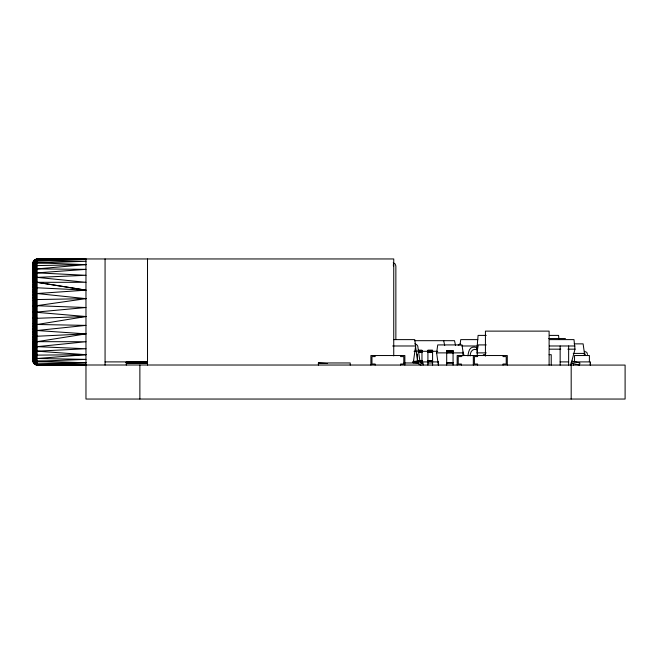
<?xml version="1.0" encoding="UTF-8"?>
<svg xmlns="http://www.w3.org/2000/svg" width="658" height="658" viewBox="0 0 658 658"><rect width="100%" height="100%" fill="white"/><g stroke="black" fill="none" stroke-linecap="round" stroke-linejoin="round"><path stroke-width="0.99" d="M32.9 263.389L32.966 262.484L32.966 361.555L34.413 364.071L36.412 364.993L625.1 365.083L625.1 399.044L85.968 399.044L85.968 258.956L393.739 258.956L393.739 355.896M32.9 264.245L33.895 261.037L36.412 259.597L85.968 259.384L36.412 260.897L33.895 262.295L32.9 264.927M32.9 265.774L33.155 264.393M32.9 266.778L33.895 264.253L36.412 262.904L85.968 261.284L37.144 260.831M32.9 267.946L33.155 266.638M32.9 269.27L33.895 266.877L36.412 265.602L85.968 264.639L36.412 268.957L33.895 270.134L32.9 272.354M32.9 270.734L33.155 269.509M32.9 274.106L33.155 272.98M32.9 275.998L33.895 273.983L36.412 272.914L85.968 269.352L37.144 268.908M32.9 278.013L33.155 277.002M32.9 280.152L33.895 278.367L36.412 277.421L85.968 275.299L37.144 272.864M413.257 362.961L415.642 345.985L414.746 339.618L393.64 339.618M438.327 365.083L436.616 352.877L437.735 344.915L462.031 344.915L463.15 352.877L462.722 355.929M459.983 345.072L460.748 339.618L477.84 339.618M477.478 355.929L477.05 352.877L478.169 344.915L486.27 344.915M584.181 355.32L584.452 353.412L583.111 343.863L574.171 343.863M32.9 282.397L33.155 281.517M32.9 284.75L34.413 282.932L37.144 282.372L85.968 290.162L36.412 293.567L33.895 294.068L32.9 295.023M32.9 287.192L33.155 286.452M32.9 289.726L34.413 288.245L37.144 287.785L85.968 290.162L37.144 282.307L85.968 282.307L37.144 277.38M32.9 292.341L33.155 291.757M570.766 365.083L575.01 349.168L573.99 339.61L549.364 339.61M32.966 262.657L34.413 259.968L37.144 258.981L85.968 258.956L37.144 259.162L35.022 259.729L33.155 261.95M32.966 263.529L33.155 262.83M467.945 355.945C468.611 350.089 470.157 345.458 476.943 347.605L476.943 349.727C472.493 348.066 470.108 351.972 470.157 355.945M32.9 297.761L33.155 297.334M32.9 300.55L36.412 299.571L85.968 298.65L32.9 306.241M33.468 262.172L33.895 261.58M458.182 345.203L460.279 343.904M32.9 323.489L37.144 324.484L85.968 316.523L32.9 312.015M32.9 339.289L33.895 340.819L37.144 341.666L85.968 333.877L36.412 330.472L33.895 329.971L32.9 329.016M37.144 330.497L85.968 325.389L37.144 324.484M32.9 343.887L34.413 346.009L37.144 346.659L85.968 341.732L37.144 341.666M37.144 312.015L85.968 307.516L37.144 305.74M32.9 354.769L34.413 357.623L37.144 358.487L85.968 354.687L36.412 351.125L33.895 350.056L32.9 348.041M37.144 351.175L85.968 348.74L37.144 346.659M85.968 333.877L37.144 336.246L34.413 335.794L32.9 334.313M85.968 316.523L37.144 318.299L32.9 317.789M32.9 357.261L34.413 360.271L37.144 361.193L85.968 359.4L37.144 358.487M32.966 361.036L34.413 363.52L37.144 364.499L85.968 362.755L37.144 361.193M85.968 354.687L37.144 355.131L34.413 354.325L32.9 351.685M85.968 362.755L37.144 363.208L34.413 362.245L32.9 359.112M37.144 259.087L85.968 259.005M486.254 335.399L478.103 335.399L476.943 348.666L477.371 352.746M549.397 335.399L558.568 335.399L558.922 339.479M548.78 338.549L565.452 338.549M414.507 340.68L454.522 340.68L455.55 345.508M392.67 345.985L415.642 345.985M461.858 345.985L477.84 345.985M549.496 345.985L575.01 345.985M549.496 349.168L560.723 349.168M567.862 349.168L575.01 349.168M418.233 350.237L421.967 350.278L421.967 363.545M418.233 350.393L421.967 350.393M427.914 350.393L432.586 350.393M418.233 350.599L421.967 350.599M427.914 350.599L432.586 350.599M418.233 350.87L421.967 350.87M427.914 350.87L432.586 350.87M446.7 350.895L453.066 350.895M446.7 351.051L453.066 351.051M418.233 351.207L421.967 351.207M427.914 351.207L432.586 351.207M414.079 351.298L417.164 351.298M421.276 351.298L428.473 351.298M431.549 351.298L437.718 351.298M446.7 351.282L453.066 351.282M418.233 351.602L421.967 351.602M427.914 351.602L432.586 351.602M446.7 351.553L453.066 351.553M446.7 351.874L453.066 351.874M418.233 352.038L421.967 352.038M427.914 352.038L432.586 352.038M446.7 352.219L453.066 352.219M418.233 352.515L421.967 352.515M427.914 352.515L432.586 352.515M446.7 352.598L453.066 352.598M436.616 352.877L446.823 352.877M452.943 352.877L463.15 352.877M477.05 352.877L486.237 352.877M446.7 352.984L453.066 352.984M573.225 353.412L584.452 353.412M483.309 354.687L485.431 354.687M549.109 354.687L551.231 354.687L551.231 365.083M417.295 360.798L421.967 360.798M427.914 360.798L432.586 360.798M417.295 360.962L421.967 360.962M427.914 360.962L432.586 360.962M417.295 361.11L421.967 361.11M427.914 361.11L432.586 361.11M417.295 361.242L421.967 361.242M427.914 361.242L432.586 361.242M417.295 361.357L421.967 361.357M427.914 361.357L432.586 361.357M417.295 361.513L421.967 361.448M427.914 361.513L432.586 361.448M417.295 361.546L421.967 361.546M427.914 361.546L432.586 361.546M105.066 361.9L147.515 361.9M412.451 361.908L417.575 361.908M421.153 361.908L428.317 361.908M431.919 361.908L438.565 361.908M560.147 361.9L568.635 361.9M573.48 361.9L590.456 361.9L590.456 365.083M126.295 362.081L147.515 362.081M126.295 362.262L147.515 362.262M126.295 362.435L147.515 362.435M126.295 362.583L147.515 362.583M126.295 362.714L147.515 362.714M147.515 362.821L126.295 362.895L147.515 362.961M446.7 362.871L453.066 362.854M318.39 365.083L318.39 362.961L350.229 362.961L350.229 365.083M404.004 362.961L419.187 362.961M420.1 362.977L423.102 362.961L423.102 365.083M427.914 362.977L432.586 362.977M446.7 362.961L453.066 362.953M571.185 362.961L573.176 362.961M37.144 364.499L85.968 364.655L37.144 364.598L85.968 365.083L77.825 364.853M37.144 364.877L85.968 365.034L37.144 365.058L37.144 258.981L85.968 259.384M37.144 259.162L57.485 259.573M37.144 262.846L85.968 264.639M318.39 362.961L327.339 363.561M584.386 351.29L586.788 352.384L587.569 354.473M414.721 343.863L416.613 344.479L417.764 346.108L420.043 362.048L421.095 362.961M421.095 365.083L419.204 364.466L418.052 362.838L415.478 346.297M584.386 353.412L585.447 354.473M37.144 293.542L85.968 298.65M571.966 361.061L579.928 363.027L579.427 365.083L571.021 363.019M393.229 262.797L395.113 263.891L395.861 265.931L395.861 339.438M36.412 364.812L34.413 363.882L32.966 361.382M393.204 265.018L393.739 265.931M33.155 326.705L32.9 326.278M33.155 332.282L32.9 331.698M33.155 337.587L32.9 336.847M33.155 342.522L32.9 341.642M462.993 352.038L463.997 355.279M33.155 347.037L32.9 346.026M33.155 351.059L32.9 349.933M33.155 354.53L32.9 353.305M33.155 357.401L32.9 356.093M33.155 359.646L32.9 358.265M33.155 361.209L32.9 359.794M443.681 340.68L444.709 345.508M32.9 360.304L32.966 361.555M590.218 362.961L590.218 365.083M589.395 361.9L589.395 355.534L574.541 355.534L574.541 361.9M573.48 363.496L573.48 365.083M571.185 365.083L571.185 399.044M568.635 345.985L568.635 365.083M560.147 345.985L560.147 365.083M549.109 365.083L549.109 331.122L485.431 331.122L485.431 356.093M507.293 365.083L507.293 355.534L457.162 355.534L457.162 365.083M503.049 355.534L503.049 356.595L506.232 356.595L506.232 364.022L503.049 364.022L503.049 365.083M477.585 355.534L477.585 356.595L474.393 356.595L474.393 364.022L477.585 364.022L477.585 365.083M473.332 355.534L473.332 365.083M461.406 355.534L461.406 356.595L458.223 356.595L458.223 364.022L461.406 364.022L461.406 365.083M453.066 365.083L453.066 350.755L446.7 350.755L446.7 365.083M438.524 361.398L438.524 365.083M432.586 365.083L432.586 350.237L427.914 350.237L427.914 365.083M417.295 354.037L417.295 363.545M416.761 361.102L416.761 363.093M415.585 361.102L415.585 363.093M414.219 361.102L414.219 363.093M404.859 365.083L404.859 355.534L370.898 355.534L370.898 365.083M400.615 355.534L400.615 356.595L403.798 356.595L403.798 364.022L400.615 364.022L400.615 365.083M375.142 355.534L375.142 356.595L371.959 356.595L371.959 364.022L375.142 364.022L375.142 365.083M147.515 258.956L147.515 365.083M139.874 365.083L139.874 399.044M126.295 361.9L126.295 365.083M105.066 258.956L105.066 365.083M36.412 259.046L36.412 364.993M35.697 259.236L35.697 364.803M35.022 259.548L35.022 364.491M34.413 259.968L34.413 364.071M33.895 260.494L33.895 363.545M33.468 261.103L33.468 362.936M33.155 261.769L33.155 362.27"/></g></svg>
